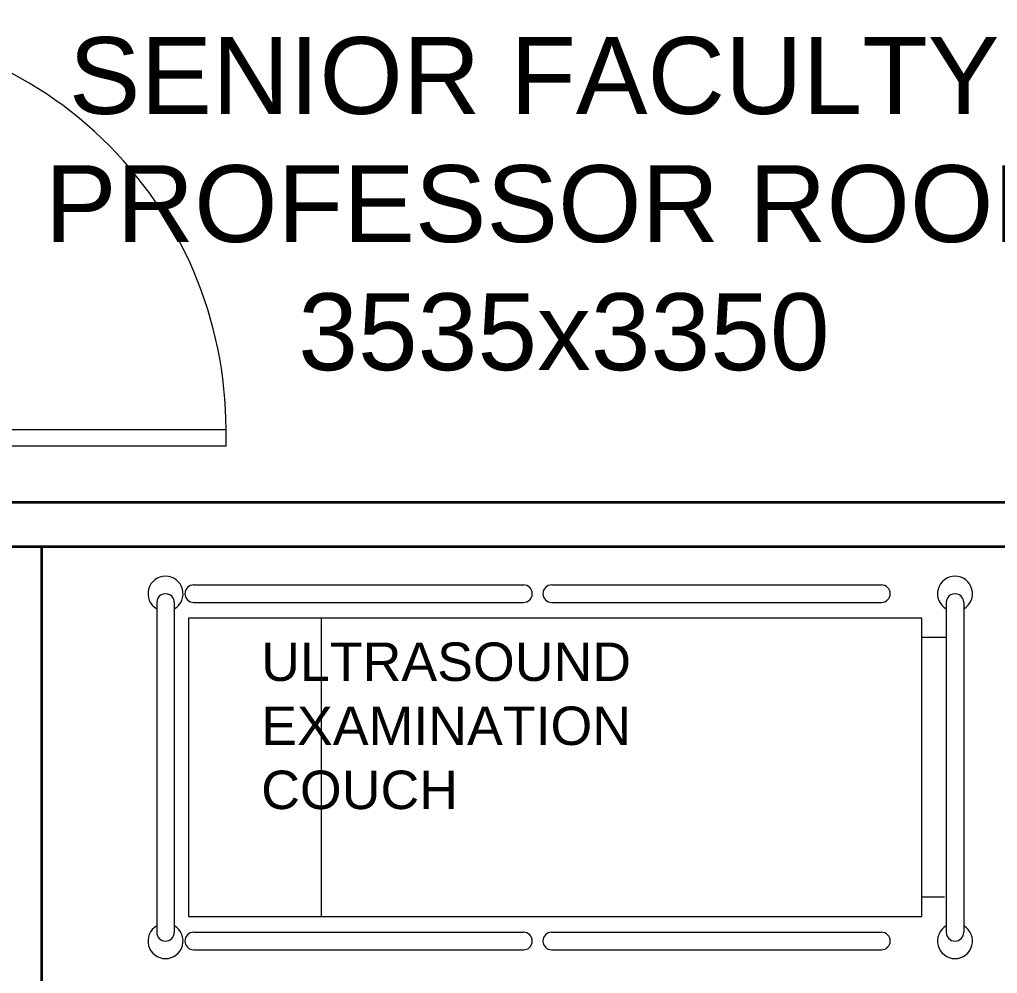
# Model space of a CAD drawing. Header units: millimetres. Extents: x 1448174 to 1599581, y -224422 to -106989.
# Drawn here: x 1466567 to 1469112, y -126819 to -124337 of the extents above; entities that cross this region are included whole.
import ezdxf

# ---------------------------------------------------------------- set-up
doc = ezdxf.new("R2010")
doc.units = ezdxf.units.MM
doc.header["$LTSCALE"] = 600
doc.header["$MEASUREMENT"] = 0
for name, color, linetype, lineweight in [('DOOR', 144, 'Continuous', 13), ('furniture', 30, 'Continuous', 9), ('P-Wall', 1, 'Continuous', 35)]:
    doc.layers.add(name, color=color, linetype=linetype, lineweight=lineweight)
doc.layers.add('fun-text', color=250, linetype='Continuous')
doc.layers.add('TEXT', color=253, linetype='Continuous')
doc.styles.add('ARIAL', font='arial.ttf')

# ---------------------------------------------------------------- blocks, each defined once
blk = doc.blocks.new('A$C19B8274B')
at = {"layer": 'DOOR'}
blk.add_line((-45, 925), (-80, 925), dxfattribs=at)
at = {"layer": 'DOOR', "color": 8}
for p, q in [((-80, 50), (-80, 925)), ((-45, 50), (-45, 925)), ((-45, 50), (-80, 50)), ((-940, -35), (-942.5, -35)), ((-60, -35), (-57.5, -35)), ((-955, -50), (-955, -47.5)), ((-45, -50), (-45, -47.5))]:
    blk.add_line(p, q, dxfattribs=at)
for points in [[(-940, 15), (-955, 15), (-955, 50), (-1000, 50), (-1000, -50), (-955, -50)], [(-60, 15), (-45, 15), (-45, 50), (0, 50), (0, -50), (-45, -50)], [(-940, -35), (-940, 15)], [(-60, -35), (-60, 15)]]:
    blk.add_lwpolyline(points, dxfattribs=at)
for centre, radius, start, end in [((-80, 50), 875, 90, 182.2924), ((-955, -35), 12.5, 270, 0), ((-45, -35), 12.5, 180, 270)]:
    blk.add_arc(centre, radius, start, end, dxfattribs=at)
blk = doc.blocks.new('A$C0E8B7BF9')
at = {"color": 0}
for p, q in [((470, 2300), (-470, 2300)), ((470, 2250), (-470, 2250)), ((-520, 2194.9), (-520, 1254.9)), ((-470, 2194.9), (-470, 1254.9)), ((470, 2194.9), (470, 1254.9)), ((520, 2194.9), (520, 1254.9)), ((-520, 1174.7), (-520, 234.7)), ((-470, 1174.7), (-470, 234.7)), ((470, 1174.7), (470, 234.7)), ((520, 1174.7), (520, 234.7)), ((-370, 55), (-370, 120)), ((370, 50), (370, 120)), ((470, 50), (-470, 50)), ((470, 50), (-470, 50)), ((470, 0), (-470, 0)), ((470, 0), (-470, 0))]:
    blk.add_line(p, q, dxfattribs=at)
blk.add_lwpolyline([(-425, 2210), (-425, 120), (425, 120), (425, 2210)], close=True, dxfattribs=at)
blk.add_lwpolyline([(-425, 1830.9), (425, 1830.9)], dxfattribs=at)
for centre, radius, start, end in [((-495, 2275), 50, 30, 330), ((495, 2275), 50, 210, 150), ((-470, 2275), 25, 90, 270), ((470, 2275), 25, 270, 90), ((-495, 2194.9), 25, 0, 180), ((495, 2194.9), 25, 0, 180), ((-495, 1254.9), 25, 180, 0), ((495, 1254.9), 25, 180, 0), ((-495, 1174.7), 25, 0, 180), ((495, 1174.7), 25, 0, 180), ((-495, 234.7), 25, 180, 0), ((495, 234.7), 25, 180, 0), ((-495, 25), 50, 30, 330), ((495, 25), 50, 210, 150), ((-470, 25), 25, 90, 270), ((-470, 25), 25, 90, 270), ((470, 25), 25, 270, 90), ((470, 25), 25, 270, 90)]:
    blk.add_arc(centre, radius, start, end, dxfattribs=at)

msp = doc.modelspace()

# ---------------------------------------------------------------- linework, layer by layer
at = {"layer": 'P-Wall', "linetype": 'Continuous'}
for p, q in [((1466052.098, -125593.2516), (1469472.098, -125593.2516)), ((1464597.098, -125708.2516), (1469472.098, -125708.2516)), ((1466624.3308, -125708.2516), (1466624.3308, -128748.2516))]:
    msp.add_line(p, q, dxfattribs=at)

# ---------------------------------------------------------------- block references
at = {"layer": 'DOOR', "color": 18, "linetype": 'Continuous', "true_color": 0x000000, "xscale": 1.199999999999721, "yscale": 1.199999999999721, "zscale": 1.199999999999721, "rotation": 270}
msp.add_blockref('A$C19B8274B', (1465994.598, -125500.1059), dxfattribs=at)
at = {"layer": 'furniture', "xscale": 0.9130434782608275, "yscale": 0.9130434782608275, "zscale": 0.9130434782608275, "rotation": 89.99999999999999}
msp.add_blockref('A$C0E8B7BF9', (1469024.3301, -126283.0343), dxfattribs=at)

# ---------------------------------------------------------------- texts
at = {"layer": 'fun-text', "lineweight": -3, "insert": (1467196.0634, -125958.0367), "char_height": 100, "attachment_point": 1, "style": 'ARIAL'}
msp.add_mtext_dynamic_manual_height_columns('ULTRASOUND EXAMINATION COUCH', width=1333.717393, gutter_width=1375, heights=[0], dxfattribs=at)
at = {"layer": 'TEXT', "insert": (1467983.8494, -124817.3362), "char_height": 200, "width": 3762.304914, "attachment_point": 5, "style": 'ARIAL'}
msp.add_mtext('SENIOR FACULTY / PROFESSOR ROOM\\P3535x3350', dxfattribs=at)

doc.saveas('drawing.dxf')
